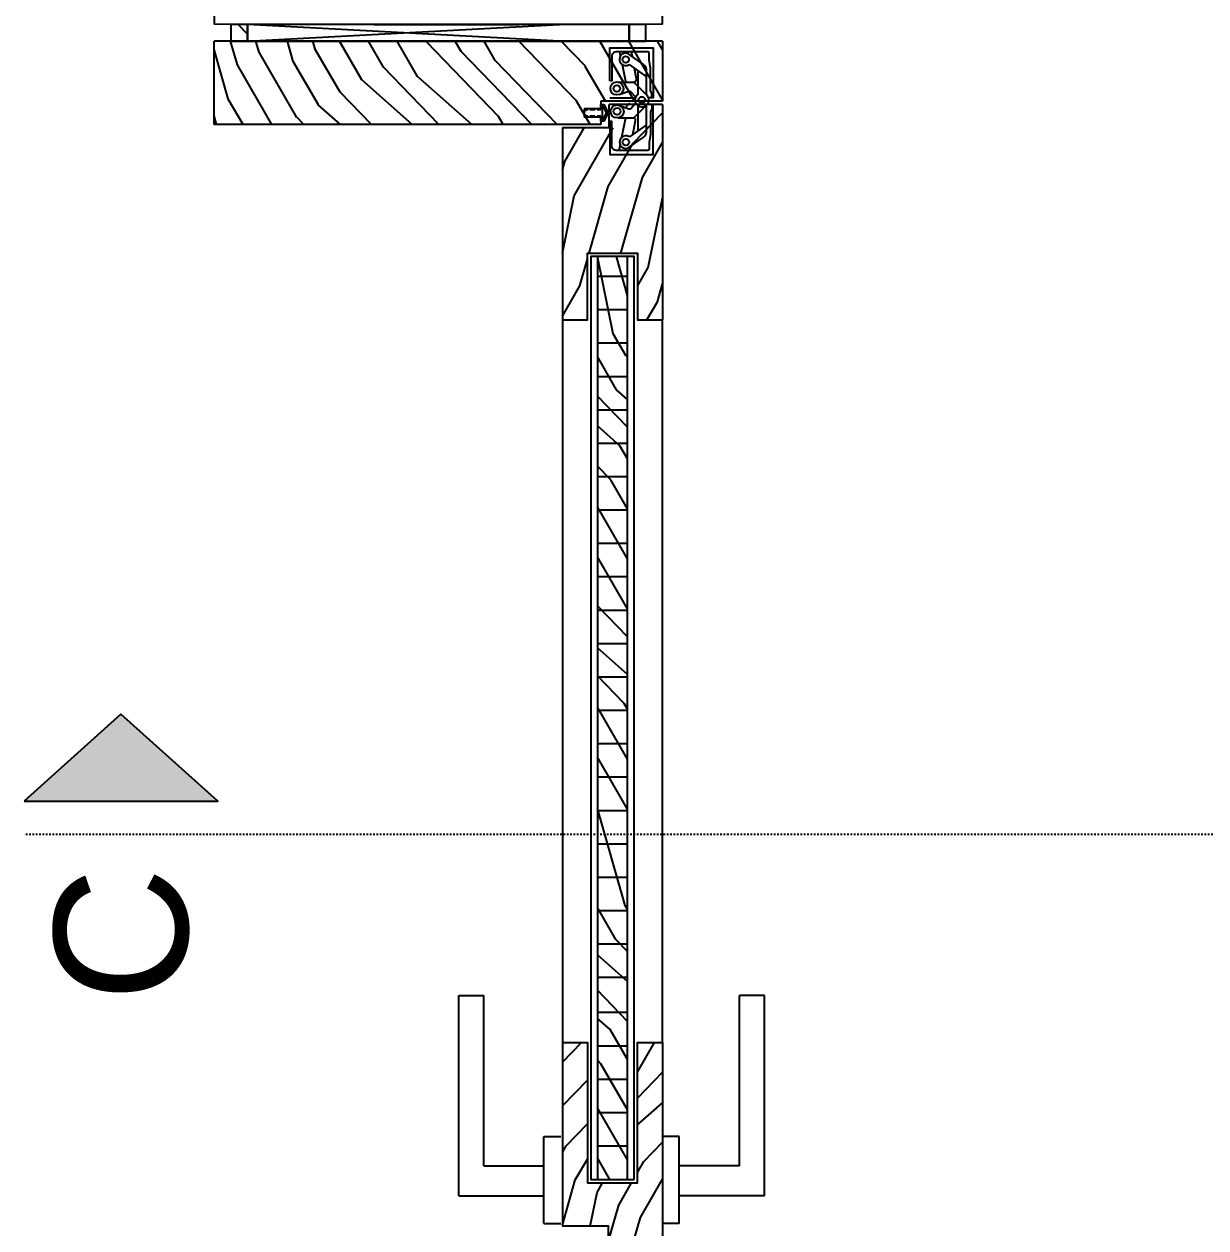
# Model space of a CAD drawing. Header units: millimetres. Extents: x 1322 to 4174, y 1889 to 3847.
# Drawn here: x 1331.3 to 1402.1, y 2715.8 to 2787.9 of the extents above; entities that cross this region are included whole.
import ezdxf
from ezdxf.enums import TextEntityAlignment as Align

# ---------------------------------------------------------------- set-up
doc = ezdxf.new("R2010")
doc.units = ezdxf.units.MM
doc.linetypes.add('DASHDOT', pattern=[1, 0.5, -0.25, 0, -0.25])
for name, color, linetype in [('axis', 5, 'DASHDOT'), ('dim_int', 183, 'Continuous'), ('elev3', 8, 'Continuous'), ('frame', 43, 'Continuous'), ('hatch', 137, 'Continuous'), ('mat_mortar', 145, 'Continuous'), ('mat_timber', 44, 'Continuous'), ('symbol_ref', 22, 'Continuous')]:
    doc.layers.add(name, color=color, linetype=linetype)
doc.styles.add('text1', font='arial.ttf')

# ---------------------------------------------------------------- blocks, each defined once
blk = doc.blocks.new('EFEWFEWF')
at = {"layer": 'mat_mortar'}
for points in [[(148520.402, -67809.713), (148520.202, -67809.713), (148520.202, -67810.013)], [(148520.402, -67809.713), (148520.664, -67810.213), (148520.402, -67810.713)], [(148519.408, -67810.015), (148519.457, -67809.965)], [(148519.408, -67810.415), (148519.457, -67810.465)], [(148519.427, -67810.015), (148519.418, -67810.015)], [(148519.552, -67810.015), (148519.6, -67809.965)], [(148519.851, -67810.015), (148519.552, -67810.015)], [(148519.552, -67810.415), (148519.6, -67810.465)], [(148519.552, -67810.415), (148519.851, -67810.415)], [(148519.851, -67810.015), (148519.899, -67809.965)], [(148519.851, -67810.415), (148519.899, -67810.465)], [(148519.995, -67810.015), (148520.043, -67809.965)], [(148520.202, -67810.015), (148519.995, -67810.015)], [(148519.995, -67810.415), (148520.043, -67810.465)], [(148519.995, -67810.415), (148520.202, -67810.415)], [(148520.202, -67810.415), (148520.202, -67810.713), (148520.402, -67810.713)], [(148520.341, -67809.813), (148520.302, -67809.813), (148520.302, -67810.463)], [(148520.341, -67809.813), (148520.551, -67810.213), (148520.341, -67810.613)], [(148520.302, -67810.463), (148520.302, -67810.613), (148520.341, -67810.613)]]:
    blk.add_lwpolyline(points, dxfattribs=at)
blk.add_arc((148519.423, -67810.215), 0.2, 91.28527, 268.71473, dxfattribs=at)
at = {"layer": 'mat_timber'}
for points in [[(148520.202, -67809.965), (148519.202, -67809.965)], [(148519.202, -67810.465), (148519.202, -67809.965)], [(148520.202, -67810.465), (148519.202, -67810.465)]]:
    blk.add_lwpolyline(points, dxfattribs=at)
blk = doc.blocks.new('gizli mentese')
at = {"layer": 'elev3'}
for points in [[(-86274.658, -21121.969), (-86276.64, -21121.969), (-86276.64, -21124.569), (-86273.64, -21124.569), (-86273.64, -21124.489), (-86273.921, -21124.489), (-86274.061, -21124.409), (-86275.417, -21124.409), (-86275.921, -21124.329), (-86276.321, -21124.329, -0.350131), (-86276.4, -21124.24), (-86276.4, -21122.346, -0.301263), (-86276.202, -21122.099), (-86274.658, -21122.099), (-86274.658, -21121.969)], [(-86272.222, -21121.969), (-86270.24, -21121.969), (-86270.24, -21124.569), (-86273.24, -21124.569), (-86273.24, -21124.489), (-86272.959, -21124.489), (-86272.819, -21124.409), (-86271.463, -21124.409), (-86270.959, -21124.329), (-86270.559, -21124.329, 0.350131), (-86270.48, -21124.24), (-86270.48, -21122.346, 0.301263), (-86270.678, -21122.099), (-86272.222, -21122.099), (-86272.222, -21121.969)], [(-86274.438, -21122.471), (-86274.438, -21123.363, 0.197563), (-86274.409, -21123.433), (-86273.673, -21124.177)], [(-86273.693, -21122.574), (-86273.894, -21123.115, 0.302831), (-86273.868, -21123.223), (-86273.551, -21123.518)], [(-86273.039, -21122.534), (-86272.831, -21123.101, -0.301475), (-86272.856, -21123.209), (-86273.184, -21123.515)], [(-86272.288, -21122.462), (-86272.288, -21123.351, -0.197508), (-86272.317, -21123.421), (-86273.049, -21124.168)], [(-86272.288, -21122.931, -0.039554), (-86272.266, -21122.928), (-86271.254, -21122.723)], [(-86276.16, -21123.193), (-86275.608, -21123.968, 0.242388), (-86275.201, -21124.177), (-86273.672, -21124.177)], [(-86275.443, -21123.346), (-86274.6, -21123.509, 0.279165), (-86274.405, -21123.437, 0.279165)], [(-86273.057, -21124.177), (-86271.634, -21124.177, 0.242426), (-86271.227, -21123.968), (-86270.679, -21123.199)], [(-86271.457, -21123.438), (-86272.072, -21123.557, -0.336223), (-86272.289, -21123.45), (-86272.304, -21123.404)]]:
    blk.add_lwpolyline(points, format="xyb", dxfattribs=at)
for points in [[(-86273.64, -21123.443), (-86273.64, -21121.969)], [(-86273.24, -21121.969), (-86273.24, -21123.493)], [(-86276.04, -21122.589), (-86276.4, -21122.516)], [(-86274.438, -21122.914), (-86275.613, -21122.676)], [(-86270.716, -21122.614), (-86270.48, -21122.566)], [(-86276.4, -21123.161), (-86276.149, -21123.209)], [(-86274.862, -21124.177), (-86275.58, -21123.15)], [(-86275.217, -21123.669), (-86273.718, -21123.669)], [(-86273.011, -21123.669), (-86271.618, -21123.669)], [(-86271.244, -21123.135), (-86271.973, -21124.177)], [(-86270.48, -21123.25), (-86270.753, -21123.302)], [(-86273.64, -21124.569), (-86273.64, -21124.215)], [(-86273.24, -21124.489), (-86273.24, -21124.293)]]:
    blk.add_lwpolyline(points, dxfattribs=at)
for centre, radius in [((-86274.049, -21122.408), 0.394), ((-86274.049, -21122.406), 0.206), ((-86272.673, -21122.394), 0.391), ((-86272.679, -21122.396), 0.196), ((-86275.894, -21122.935), 0.196), ((-86270.94, -21122.923), 0.196), ((-86273.365, -21123.893), 0.196)]:
    blk.add_circle(centre, radius, dxfattribs=at)
for centre, radius, start, end in [((-86275.888, -21122.934), 0.377, 324.8427, 223.6315), ((-86270.934, -21122.922), 0.377, 312.5799, 214.42732), ((-86273.365, -21123.893), 0.419, 32.33968, 318.8667)]:
    blk.add_arc(centre, radius, start, end, dxfattribs=at)
blk = doc.blocks.new('*U13')
blk.add_hatch(color=256).paths.add_polyline_path([(40, 29), (40, -29), (66, 0)])
at = {"linetype": 'DASHDOT'}
blk.add_lwpolyline([(30, -519), (30, 29)], dxfattribs=at)
blk.add_lwpolyline([(40, 29), (40, -29), (66, 0), (40, 29)])
at = {"linetype": 'Continuous', "style": 'text1'}
blk.add_attdef('A', text='', height=40, dxfattribs=at).set_placement((0, 0), align=Align.MIDDLE)

msp = doc.modelspace()

# ---------------------------------------------------------------- hatches: boundary and pattern name
at = {"layer": 'hatch'}
h = msp.add_hatch(dxfattribs=at)
h.set_pattern_fill('HARDWOOD', color=256, scale=15, angle=480, style=0, pattern_type=2)
h.set_pattern_definition([(120, (-23436.973, 94066.265), (-27.990381, 18.480762), [7.5, -6, 3, -7.5, 1.5, -4.5]), (120, (-23439.022, 94066.814), (-27.990381, 18.480762), [4.5, -7.5, 4.5, -6, 1.5, -6]), (120, (-23439.57, 94064.765), (-27.990381, 18.480762), [4.5, -7.5, 6, -4.5, 3, -4.5]), (120, (-23441.62, 94065.314), (-27.990381, 18.480762), [4.5, -4.5, 6, -4.5, 6, -4.5]), (120, (-23443.669, 94065.863), (-27.990381, 18.480762), [4.5, -4.5, 3, -4.5, 6, -7.5]), (120, (-23444.218, 94063.814), (-27.990381, 18.480762), [6, -6, 1.5, -6, 3, -7.5]), (120, (-23444.767, 94061.765), (-27.990381, 18.480762), [7.5, -4.5, 3, -7.5, 3, -4.5]), (120, (-23446.816, 94062.314), (-27.990381, 18.480762), [7.5, -4.5, 3, -6, 4.5, -4.5]), (120, (-23448.115, 94061.564), (-27.990381, 18.480762), [6, -6, 4.5, -4.5, 3, -6]), (120, (-23449.414, 94060.814), (-27.990381, 18.480762), [7.5, -4.5, 3, -6, 3, -6]), (134.0362435, (-23434.723, 94062.3674), (15, -25.9807621), [6.18465, -55.6619344]), (134.0362435, (-23441.272, 94070.711), (15, -25.9807621), [6.18465, -55.6619344]), (134.0362435, (-23441.821, 94068.6616), (15, -25.9807621), [6.18465, -55.6619344]), (134.0362435, (-23443.87, 94069.211), (15, -25.9807621), [6.18465, -55.6619344]), (134.0362435, (-23439.37, 94061.4164), (15, -25.9807621), [6.18465, -55.6619344]), (134.0362435, (-23440.468, 94057.318), (15, -25.9807621), [6.18465, -55.6619344]), (134.0362435, (-23437.321, 94060.8674), (15, -25.9807621), [6.18465, -6.18465, 6.18465, -43.2926344]), (134.0362435, (-23439.919, 94059.3674), (15, -25.9807621), [6.18465, -6.18465, 6.18465, -43.2926344]), (134.0362435, (-23442.517, 94057.8674), (15, -25.9807621), [6.18465, -6.18465, 6.18465, -43.2926344]), (134.0362435, (-23445.115, 94056.3674), (15, -25.9807621), [6.18465, -6.18465, 6.18465, -43.2926344]), (105.9637565, (-23447.272, 94081.103), (-15, 25.9807621), [6.18465, -55.6619344]), (105.9637565, (-23448.571, 94080.353), (-15, 25.9807621), [6.18465, -55.6619344]), (105.9637565, (-23449.12, 94078.304), (-15, 25.9807621), [6.18465, -55.6619344]), (105.9637565, (-23449.669, 94076.255), (-15, 25.9807621), [6.18465, -55.6619344]), (105.9637565, (-23452.267, 94074.755), (-15, 25.9807621), [6.18465, -55.6619344]), (105.9637565, (-23454.316, 94075.304), (-15, 25.9807621), [6.18465, -55.6619344]), (105.9637565, (-23456.914, 94073.804), (-15, 25.9807621), [6.18465, -55.6619344]), (105.9637565, (-23458.213, 94073.054), (-15, 25.9807621), [6.18465, -55.6619344]), (101.565051, (-23450.968, 94075.505), (-17.00961897, 59.46152422), [4.74345, -90.12488]), (101.565051, (-23456.365, 94075.853), (-17.00961897, 59.46152422), [4.74345, -90.12488]), (138.434949, (-23436.0217, 94061.6174), (42.99038105, -44.46152423), [4.74345, -90.12488]), (138.434949, (-23444.566, 94058.4164), (42.99038105, -44.46152423), [4.74345, -90.12488]), (138.434949, (-23450.566, 94068.8087), (42.99038105, -44.46152423), [4.74345, -90.12488]), (138.434949, (-23453.164, 94067.3087), (42.99038105, -44.46152423), [4.74345, -90.12488]), (138.434949, (-23447.218, 94069.0097), (42.99038105, -44.46152423), [4.74345, -14.2302, 4.74345, -71.1512298])])
h.paths.add_polyline_path([(1344.71, 2786.905), (1344.71, 2787.905), (1343.71, 2787.905), (1343.71, 2786.905)])
h = msp.add_hatch(dxfattribs=at)
h.set_pattern_fill('HARDWOOD', color=256, scale=15, angle=480, style=0, pattern_type=2)
h.set_pattern_definition([(120, (-23412.502, 94066.265), (-27.990381, 18.480762), [7.5, -6, 3, -7.5, 1.5, -4.5]), (120, (-23414.551, 94066.814), (-27.990381, 18.480762), [4.5, -7.5, 4.5, -6, 1.5, -6]), (120, (-23415.1, 94064.765), (-27.990381, 18.480762), [4.5, -7.5, 6, -4.5, 3, -4.5]), (120, (-23417.149, 94065.314), (-27.990381, 18.480762), [4.5, -4.5, 6, -4.5, 6, -4.5]), (120, (-23419.198, 94065.863), (-27.990381, 18.480762), [4.5, -4.5, 3, -4.5, 6, -7.5]), (120, (-23419.747, 94063.814), (-27.990381, 18.480762), [6, -6, 1.5, -6, 3, -7.5]), (120, (-23420.296, 94061.765), (-27.990381, 18.480762), [7.5, -4.5, 3, -7.5, 3, -4.5]), (120, (-23422.345, 94062.314), (-27.990381, 18.480762), [7.5, -4.5, 3, -6, 4.5, -4.5]), (120, (-23423.644, 94061.564), (-27.990381, 18.480762), [6, -6, 4.5, -4.5, 3, -6]), (120, (-23424.943, 94060.814), (-27.990381, 18.480762), [7.5, -4.5, 3, -6, 3, -6]), (134.0362435, (-23410.252, 94062.3674), (15, -25.9807621), [6.18465, -55.6619344]), (134.0362435, (-23416.801, 94070.711), (15, -25.9807621), [6.18465, -55.6619344]), (134.0362435, (-23417.35, 94068.6616), (15, -25.9807621), [6.18465, -55.6619344]), (134.0362435, (-23419.399, 94069.211), (15, -25.9807621), [6.18465, -55.6619344]), (134.0362435, (-23414.899, 94061.4164), (15, -25.9807621), [6.18465, -55.6619344]), (134.0362435, (-23415.997, 94057.318), (15, -25.9807621), [6.18465, -55.6619344]), (134.0362435, (-23412.85, 94060.8674), (15, -25.9807621), [6.18465, -6.18465, 6.18465, -43.2926344]), (134.0362435, (-23415.448, 94059.3674), (15, -25.9807621), [6.18465, -6.18465, 6.18465, -43.2926344]), (134.0362435, (-23418.046, 94057.8674), (15, -25.9807621), [6.18465, -6.18465, 6.18465, -43.2926344]), (134.0362435, (-23420.644, 94056.3674), (15, -25.9807621), [6.18465, -6.18465, 6.18465, -43.2926344]), (105.9637565, (-23422.801, 94081.103), (-15, 25.9807621), [6.18465, -55.6619344]), (105.9637565, (-23424.1, 94080.353), (-15, 25.9807621), [6.18465, -55.6619344]), (105.9637565, (-23424.649, 94078.304), (-15, 25.9807621), [6.18465, -55.6619344]), (105.9637565, (-23425.198, 94076.255), (-15, 25.9807621), [6.18465, -55.6619344]), (105.9637565, (-23427.796, 94074.755), (-15, 25.9807621), [6.18465, -55.6619344]), (105.9637565, (-23429.845, 94075.304), (-15, 25.9807621), [6.18465, -55.6619344]), (105.9637565, (-23432.443, 94073.804), (-15, 25.9807621), [6.18465, -55.6619344]), (105.9637565, (-23433.7424, 94073.054), (-15, 25.9807621), [6.18465, -55.6619344]), (101.565051, (-23426.497, 94075.505), (-17.00961897, 59.46152422), [4.74345, -90.12488]), (101.565051, (-23431.8943, 94075.853), (-17.00961897, 59.46152422), [4.74345, -90.12488]), (138.434949, (-23411.551, 94061.6174), (42.99038105, -44.46152423), [4.74345, -90.12488]), (138.434949, (-23420.0953, 94058.4164), (42.99038105, -44.46152423), [4.74345, -90.12488]), (138.434949, (-23426.0953, 94068.8087), (42.99038105, -44.46152423), [4.74345, -90.12488]), (138.434949, (-23428.6933, 94067.3087), (42.99038105, -44.46152423), [4.74345, -90.12488]), (138.434949, (-23422.747, 94069.0097), (42.99038105, -44.46152423), [4.74345, -14.2302, 4.74345, -71.1512298])])
h.paths.add_polyline_path([(1368.567, 2786.905), (1368.567, 2787.905), (1367.567, 2787.905), (1367.567, 2786.905)])
h = msp.add_hatch(dxfattribs=at)
h.set_pattern_fill('HARDWOOD', color=256, scale=15, angle=120, style=0, pattern_type=2)
h.set_pattern_definition([(120, (10211.098, 7953.337), (-27.99038, 18.480762), [7.5, -6, 3, -7.5, 1.5, -4.5]), (120, (10209.05, 7953.886), (-27.99038, 18.480762), [4.5, -7.5, 4.5, -6, 1.5, -6]), (120, (10208.5, 7951.837), (-27.99038, 18.480762), [4.5, -7.5, 6, -4.5, 3, -4.5]), (120, (10206.451, 7952.386), (-27.99038, 18.480762), [4.5, -4.5, 6, -4.5, 6, -4.5]), (120, (10204.402, 7952.935), (-27.99038, 18.480762), [4.5, -4.5, 3, -4.5, 6, -7.5]), (120, (10203.853, 7950.886), (-27.99038, 18.480762), [6, -6, 1.5, -6, 3, -7.5]), (120, (10203.304, 7948.837), (-27.99038, 18.480762), [7.5, -4.5, 3, -7.5, 3, -4.5]), (120, (10201.255, 7949.386), (-27.99038, 18.480762), [7.5, -4.5, 3, -6, 4.5, -4.5]), (120, (10199.956, 7948.636), (-27.99038, 18.480762), [6, -6, 4.5, -4.5, 3, -6]), (120, (10198.657, 7947.886), (-27.99038, 18.480762), [7.5, -4.5, 3, -6, 3, -6]), (134.03624, (10213.3484, 7949.44), (15, -25.980762), [6.18465, -55.661934]), (134.03624, (10206.7994, 7957.783), (15, -25.980762), [6.18465, -55.661934]), (134.03624, (10206.25, 7955.734), (15, -25.980762), [6.18465, -55.661934]), (134.03624, (10204.201, 7956.283), (15, -25.980762), [6.18465, -55.661934]), (134.03624, (10208.701, 7948.489), (15, -25.980762), [6.18465, -55.661934]), (134.03624, (10207.603, 7944.391), (15, -25.980762), [6.18465, -55.661934]), (134.03624, (10210.75, 7947.94), (15, -25.980762), [6.18465, -6.18465, 6.18465, -43.292634]), (134.03624, (10208.152, 7946.44), (15, -25.980762), [6.18465, -6.18465, 6.18465, -43.292634]), (134.03624, (10205.554, 7944.94), (15, -25.980762), [6.18465, -6.18465, 6.18465, -43.292634]), (134.03624, (10202.956, 7943.44), (15, -25.980762), [6.18465, -6.18465, 6.18465, -43.292634]), (105.96376, (10200.7994, 7968.1754), (-15, 25.980762), [6.18465, -55.661934]), (105.96376, (10199.5, 7967.4254), (-15, 25.980762), [6.18465, -55.661934]), (105.96376, (10198.951, 7965.376), (-15, 25.980762), [6.18465, -55.661934]), (105.96376, (10198.402, 7963.327), (-15, 25.980762), [6.18465, -55.661934]), (105.96376, (10195.804, 7961.827), (-15, 25.980762), [6.18465, -55.661934]), (105.96376, (10193.755, 7962.376), (-15, 25.980762), [6.18465, -55.661934]), (105.96376, (10191.157, 7960.876), (-15, 25.980762), [6.18465, -55.661934]), (105.96376, (10189.858, 7960.126), (-15, 25.980762), [6.18465, -55.661934]), (101.56505, (10197.1032, 7962.5773), (-17.009619, 59.4615242), [4.74345, -90.12488]), (101.56505, (10191.706, 7962.9254), (-17.009619, 59.4615242), [4.74345, -90.12488]), (138.43495, (10212.0494, 7948.69), (42.990381, -44.4615242), [4.74345, -90.12488]), (138.43495, (10203.505, 7945.489), (42.990381, -44.4615242), [4.74345, -90.12488]), (138.43495, (10197.505, 7955.881), (42.990381, -44.4615242), [4.74345, -90.12488]), (138.43495, (10194.907, 7954.381), (42.990381, -44.4615242), [4.74345, -90.12488]), (138.43495, (10200.8532, 7956.082), (42.990381, -44.4615242), [4.74345, -14.2302, 4.74345, -71.15123])])
h.paths.add_polyline_path([(1342.71, 2786.905), (1342.71, 2781.905), (1365.867, 2781.905), (1365.867, 2783.305), (1369.567, 2783.305), (1369.567, 2786.905)])
h = msp.add_hatch(dxfattribs=at)
h.set_pattern_fill('HARDWOOD', color=256, scale=15, angle=120, style=0, pattern_type=2)
h.set_pattern_definition([(60, (-14966.279, 3904.33), (27.990381, 18.480762), [7.5, -6, 3, -7.5, 1.5, -4.5]), (60, (-14964.23, 3904.88), (27.990381, 18.480762), [4.5, -7.5, 4.5, -6, 1.5, -6]), (60, (-14963.68, 3902.83), (27.990381, 18.480762), [4.5, -7.5, 6, -4.5, 3, -4.5]), (60, (-14961.632, 3903.38), (27.990381, 18.480762), [4.5, -4.5, 6, -4.5, 6, -4.5]), (60, (-14959.583, 3903.929), (27.990381, 18.480762), [4.5, -4.5, 3, -4.5, 6, -7.5]), (60, (-14959.034, 3901.88), (27.990381, 18.480762), [6, -6, 1.5, -6, 3, -7.5]), (60, (-14958.485, 3899.83), (27.990381, 18.480762), [7.5, -4.5, 3, -7.5, 3, -4.5]), (60, (-14956.436, 3900.38), (27.990381, 18.480762), [7.5, -4.5, 3, -6, 4.5, -4.5]), (60, (-14955.137, 3899.63), (27.990381, 18.480762), [6, -6, 4.5, -4.5, 3, -6]), (60, (-14953.837, 3898.88), (27.990381, 18.480762), [7.5, -4.5, 3, -6, 3, -6]), (45.963757, (-14968.529, 3900.4335), (-15, -25.980762), [6.18465, -55.661934]), (45.963757, (-14961.98, 3908.777), (-15, -25.980762), [6.18465, -55.661934]), (45.963757, (-14961.431, 3906.728), (-15, -25.980762), [6.18465, -55.661934]), (45.963757, (-14959.382, 3907.277), (-15, -25.980762), [6.18465, -55.661934]), (45.963757, (-14963.882, 3899.4826), (-15, -25.980762), [6.18465, -55.661934]), (45.963757, (-14962.7836, 3895.3845), (-15, -25.980762), [6.18465, -55.661934]), (45.963757, (-14965.931, 3898.9335), (-15, -25.980762), [6.18465, -6.18465, 6.18465, -43.292634]), (45.963757, (-14963.333, 3897.4335), (-15, -25.980762), [6.18465, -6.18465, 6.18465, -43.292634]), (45.963757, (-14960.7346, 3895.9335), (-15, -25.980762), [6.18465, -6.18465, 6.18465, -43.292634]), (45.963757, (-14958.1365, 3894.4335), (-15, -25.980762), [6.18465, -6.18465, 6.18465, -43.292634]), (74.036243, (-14955.98, 3919.169), (15, 25.980762), [6.18465, -55.661934]), (74.036243, (-14954.681, 3918.419), (15, 25.980762), [6.18465, -55.661934]), (74.036243, (-14954.132, 3916.37), (15, 25.980762), [6.18465, -55.661934]), (74.036243, (-14953.583, 3914.321), (15, 25.980762), [6.18465, -55.661934]), (74.036243, (-14950.9846, 3912.821), (15, 25.980762), [6.18465, -55.661934]), (74.036243, (-14948.9356, 3913.37), (15, 25.980762), [6.18465, -55.661934]), (74.036243, (-14946.3375, 3911.87), (15, 25.980762), [6.18465, -55.661934]), (74.036243, (-14945.0384, 3911.12), (15, 25.980762), [6.18465, -55.661934]), (78.43495, (-14952.2836, 3913.571), (17.009619, 59.4615242), [4.74345, -90.12488]), (78.43495, (-14946.8865, 3913.919), (17.009619, 59.4615242), [4.74345, -90.12488]), (41.56505, (-14967.23, 3899.6835), (-42.990381, -44.4615242), [4.74345, -90.12488]), (41.56505, (-14958.6856, 3896.4826), (-42.990381, -44.4615242), [4.74345, -90.12488]), (41.56505, (-14952.6856, 3906.875), (-42.990381, -44.4615242), [4.74345, -90.12488]), (41.56505, (-14950.0875, 3905.375), (-42.990381, -44.4615242), [4.74345, -90.12488]), (41.56505, (-14956.0336, 3907.076), (-42.990381, -44.4615242), [4.74345, -14.2302, 4.74345, -71.15123])])
h.paths.add_polyline_path([(1367.367, 2781.705), (1367.367, 2783.205), (1369.567, 2783.205), (1369.567, 2770.205), (1368.067, 2770.205), (1368.067, 2774.205), (1365.067, 2774.205), (1365.067, 2770.205), (1363.567, 2770.205), (1363.567, 2781.705)])
h = msp.add_hatch(dxfattribs=at)
h.set_pattern_fill('HARDWOOD', color=256, scale=15, angle=120, style=0, pattern_type=2)
h.set_pattern_definition([(120, (2576.922, 2757.984), (-27.99038, 18.48076), [7.5, -6, 3, -7.5, 1.5, -4.5]), (120, (2574.873, 2758.533), (-27.99038, 18.48076), [4.5, -7.5, 4.5, -6, 1.5, -6]), (120, (2574.324, 2756.484), (-27.99038, 18.48076), [4.5, -7.5, 6, -4.5, 3, -4.5]), (120, (2572.275, 2757.033), (-27.99038, 18.48076), [4.5, -4.5, 6, -4.5, 6, -4.5]), (120, (2570.226, 2757.582), (-27.99038, 18.48076), [4.5, -4.5, 3, -4.5, 6, -7.5]), (120, (2569.677, 2755.533), (-27.99038, 18.48076), [6, -6, 1.5, -6, 3, -7.5]), (120, (2569.128, 2753.484), (-27.99038, 18.48076), [7.5, -4.5, 3, -7.5, 3, -4.5]), (120, (2567.079, 2754.033), (-27.99038, 18.48076), [7.5, -4.5, 3, -6, 4.5, -4.5]), (120, (2565.78, 2753.283), (-27.99038, 18.48076), [6, -6, 4.5, -4.5, 3, -6]), (120, (2564.481, 2752.533), (-27.99038, 18.48076), [7.5, -4.5, 3, -6, 3, -6]), (134.03624, (2579.172, 2754.087), (15, -25.98076), [6.18465, -55.66193]), (134.03624, (2572.623, 2762.43), (15, -25.98076), [6.18465, -55.66193]), (134.03624, (2572.074, 2760.381), (15, -25.98076), [6.18465, -55.66193]), (134.03624, (2570.025, 2760.93), (15, -25.98076), [6.18465, -55.66193]), (134.03624, (2574.525, 2753.136), (15, -25.98076), [6.18465, -55.66193]), (134.03624, (2573.427, 2749.038), (15, -25.98076), [6.18465, -55.66193]), (134.03624, (2576.574, 2752.587), (15, -25.98076), [6.18465, -6.18465, 6.18465, -43.29263]), (134.03624, (2573.976, 2751.087), (15, -25.98076), [6.18465, -6.18465, 6.18465, -43.29263]), (134.03624, (2571.378, 2749.587), (15, -25.98076), [6.18465, -6.18465, 6.18465, -43.29263]), (134.03624, (2568.78, 2748.087), (15, -25.98076), [6.18465, -6.18465, 6.18465, -43.29263]), (105.96376, (2566.623, 2772.8225), (-15, 25.98076), [6.18465, -55.66193]), (105.96376, (2565.324, 2772.0725), (-15, 25.98076), [6.18465, -55.66193]), (105.96376, (2564.775, 2770.0234), (-15, 25.98076), [6.18465, -55.66193]), (105.96376, (2564.226, 2767.9744), (-15, 25.98076), [6.18465, -55.66193]), (105.96376, (2561.628, 2766.4744), (-15, 25.98076), [6.18465, -55.66193]), (105.96376, (2559.579, 2767.0234), (-15, 25.98076), [6.18465, -55.66193]), (105.96376, (2556.981, 2765.5234), (-15, 25.98076), [6.18465, -55.66193]), (105.96376, (2555.682, 2764.7734), (-15, 25.98076), [6.18465, -55.66193]), (101.56505, (2562.927, 2767.2244), (-17.009619, 59.461524), [4.74345, -90.12488]), (101.56505, (2557.53, 2767.5725), (-17.009619, 59.461524), [4.74345, -90.12488]), (138.43495, (2577.873, 2753.337), (42.990381, -44.461524), [4.74345, -90.12488]), (138.43495, (2569.329, 2750.136), (42.990381, -44.461524), [4.74345, -90.12488]), (138.43495, (2563.329, 2760.528), (42.990381, -44.461524), [4.74345, -90.12488]), (138.43495, (2560.731, 2759.028), (42.990381, -44.461524), [4.74345, -90.12488]), (138.43495, (2566.677, 2760.729), (42.990381, -44.461524), [4.74345, -14.2302, 4.74345, -71.15123])])
h.paths.add_polyline_path([(1367.467, 2718.705), (1367.467, 2774.005), (1365.667, 2774.005), (1365.667, 2718.705)])
h = msp.add_hatch(dxfattribs=at)
h.set_pattern_fill('HARDWOOD', color=256, scale=15, angle=120, style=0, pattern_type=2)
h.set_pattern_definition([(60, (-14966.279, 3911.23), (27.990381, 18.480762), [7.5, -6, 3, -7.5, 1.5, -4.5]), (60, (-14964.23, 3911.78), (27.990381, 18.480762), [4.5, -7.5, 4.5, -6, 1.5, -6]), (60, (-14963.68, 3909.73), (27.990381, 18.480762), [4.5, -7.5, 6, -4.5, 3, -4.5]), (60, (-14961.632, 3910.28), (27.990381, 18.480762), [4.5, -4.5, 6, -4.5, 6, -4.5]), (60, (-14959.583, 3910.829), (27.990381, 18.480762), [4.5, -4.5, 3, -4.5, 6, -7.5]), (60, (-14959.034, 3908.78), (27.990381, 18.480762), [6, -6, 1.5, -6, 3, -7.5]), (60, (-14958.485, 3906.73), (27.990381, 18.480762), [7.5, -4.5, 3, -7.5, 3, -4.5]), (60, (-14956.436, 3907.28), (27.990381, 18.480762), [7.5, -4.5, 3, -6, 4.5, -4.5]), (60, (-14955.137, 3906.53), (27.990381, 18.480762), [6, -6, 4.5, -4.5, 3, -6]), (60, (-14953.837, 3905.78), (27.990381, 18.480762), [7.5, -4.5, 3, -6, 3, -6]), (45.963757, (-14968.529, 3907.3335), (-15, -25.980762), [6.18465, -55.661934]), (45.963757, (-14961.98, 3915.677), (-15, -25.980762), [6.18465, -55.661934]), (45.963757, (-14961.431, 3913.628), (-15, -25.980762), [6.18465, -55.661934]), (45.963757, (-14959.382, 3914.177), (-15, -25.980762), [6.18465, -55.661934]), (45.963757, (-14963.882, 3906.3826), (-15, -25.980762), [6.18465, -55.661934]), (45.963757, (-14962.7836, 3902.2845), (-15, -25.980762), [6.18465, -55.661934]), (45.963757, (-14965.931, 3905.8335), (-15, -25.980762), [6.18465, -6.18465, 6.18465, -43.292634]), (45.963757, (-14963.333, 3904.3335), (-15, -25.980762), [6.18465, -6.18465, 6.18465, -43.292634]), (45.963757, (-14960.7346, 3902.8335), (-15, -25.980762), [6.18465, -6.18465, 6.18465, -43.292634]), (45.963757, (-14958.1365, 3901.3335), (-15, -25.980762), [6.18465, -6.18465, 6.18465, -43.292634]), (74.036243, (-14955.98, 3926.069), (15, 25.980762), [6.18465, -55.661934]), (74.036243, (-14954.681, 3925.319), (15, 25.980762), [6.18465, -55.661934]), (74.036243, (-14954.132, 3923.27), (15, 25.980762), [6.18465, -55.661934]), (74.036243, (-14953.583, 3921.221), (15, 25.980762), [6.18465, -55.661934]), (74.036243, (-14950.9846, 3919.721), (15, 25.980762), [6.18465, -55.661934]), (74.036243, (-14948.9356, 3920.27), (15, 25.980762), [6.18465, -55.661934]), (74.036243, (-14946.3375, 3918.77), (15, 25.980762), [6.18465, -55.661934]), (74.036243, (-14945.0384, 3918.02), (15, 25.980762), [6.18465, -55.661934]), (78.43495, (-14952.2836, 3920.471), (17.009619, 59.4615242), [4.74345, -90.12488]), (78.43495, (-14946.8865, 3920.819), (17.009619, 59.4615242), [4.74345, -90.12488]), (41.56505, (-14967.23, 3906.5835), (-42.990381, -44.4615242), [4.74345, -90.12488]), (41.56505, (-14958.6856, 3903.3826), (-42.990381, -44.4615242), [4.74345, -90.12488]), (41.56505, (-14952.6856, 3913.775), (-42.990381, -44.4615242), [4.74345, -90.12488]), (41.56505, (-14950.0875, 3912.275), (-42.990381, -44.4615242), [4.74345, -90.12488]), (41.56505, (-14956.0336, 3913.976), (-42.990381, -44.4615242), [4.74345, -14.2302, 4.74345, -71.15123])])
h.paths.add_polyline_path([(1369.567, 2714.908), (1366.33, 2714.908), (1366.33, 2715.908), (1363.567, 2715.908), (1363.567, 2726.908), (1365.067, 2726.908), (1365.067, 2718.505), (1368.067, 2718.505), (1368.067, 2726.908), (1369.567, 2726.908)])

# ---------------------------------------------------------------- linework, layer by layer
at = {"layer": 'elev3'}
for p, q in [((1369.567, 2726.908), (1369.567, 2770.205)), ((1363.567, 2770.105), (1363.567, 2726.908)), ((1357.367, 2717.729), (1357.367, 2729.729)), ((1357.367, 2729.729), (1358.867, 2729.729)), ((1358.867, 2719.529), (1358.867, 2729.729)), ((1374.167, 2719.529), (1374.167, 2729.729)), ((1375.667, 2729.729), (1374.167, 2729.729)), ((1375.667, 2717.729), (1375.667, 2729.729)), ((1362.467, 2721.279), (1363.467, 2721.279)), ((1362.467, 2716.079), (1362.467, 2721.279)), ((1370.567, 2721.279), (1369.567, 2721.279)), ((1370.567, 2716.079), (1370.567, 2721.279)), ((1358.867, 2719.529), (1362.467, 2719.529)), ((1374.167, 2719.529), (1370.567, 2719.529)), ((1357.367, 2717.729), (1362.467, 2717.729)), ((1375.667, 2717.729), (1370.567, 2717.729)), ((1362.467, 2716.079), (1363.467, 2716.079)), ((1370.567, 2716.079), (1369.567, 2716.079))]:
    msp.add_line(p, q, dxfattribs=at)
for points in [[(1363.404, 2786.905), (1344.71, 2787.905)], [(1344.71, 2786.905), (1363.404, 2787.905)]]:
    msp.add_lwpolyline(points, dxfattribs=at)
at = {"layer": 'frame'}
for points in [[(1367.867, 2718.705), (1367.867, 2774.005), (1365.267, 2774.005), (1365.267, 2718.705)], [(1367.467, 2718.705), (1367.467, 2774.005), (1365.667, 2774.005), (1365.667, 2718.705)]]:
    msp.add_lwpolyline(points, close=True, dxfattribs=at)
for points in [[(1367.467, 2772.805), (1365.667, 2772.805)], [(1367.467, 2770.805), (1365.667, 2770.805)], [(1367.467, 2768.805), (1365.667, 2768.805)], [(1367.467, 2766.805), (1365.667, 2766.805)], [(1367.467, 2766.805), (1365.667, 2766.805)], [(1367.467, 2764.805), (1365.667, 2764.805)], [(1367.467, 2762.805), (1365.667, 2762.805)], [(1367.467, 2760.805), (1365.667, 2760.805)], [(1367.467, 2758.805), (1365.667, 2758.805)], [(1367.467, 2756.805), (1365.667, 2756.805)], [(1367.467, 2754.805), (1365.667, 2754.805)], [(1367.467, 2752.805), (1365.667, 2752.805)], [(1367.467, 2750.805), (1365.667, 2750.805)], [(1367.467, 2748.805), (1365.667, 2748.805)], [(1367.467, 2746.805), (1365.667, 2746.805)], [(1367.467, 2744.805), (1365.667, 2744.805)], [(1367.467, 2742.805), (1365.667, 2742.805)], [(1367.467, 2740.805), (1365.667, 2740.805)], [(1367.467, 2738.805), (1365.667, 2738.805)], [(1367.467, 2736.805), (1365.667, 2736.805)], [(1367.467, 2734.805), (1365.667, 2734.805)], [(1367.467, 2732.805), (1365.667, 2732.805)], [(1367.467, 2730.805), (1365.667, 2730.805)], [(1367.467, 2728.705), (1365.667, 2728.705)], [(1367.467, 2726.705), (1365.667, 2726.705)], [(1367.467, 2724.705), (1365.667, 2724.705)], [(1367.467, 2722.705), (1365.667, 2722.705)], [(1367.467, 2720.705), (1365.667, 2720.705)]]:
    msp.add_lwpolyline(points, dxfattribs=at)
at = {"layer": 'mat_mortar'}
msp.add_lwpolyline([(1344.473, 2948.415), (1344.386, 2919.444), (1342.71, 2787.951), (1352.274, 2787.905), (1360.972, 2787.905), (1369.567, 2787.951), (1371.04, 2948.415)], dxfattribs=at)
at = {"layer": 'mat_timber'}
for p, q in [((1342.71, 2781.905, 0.208), (1342.71, 2786.905, 0.208)), ((1369.567, 2786.905), (1342.71, 2786.905, 0.208)), ((1369.567, 2783.305), (1365.867, 2783.305)), ((1366.367, 2781.705), (1366.367, 2783.105)), ((1369.567, 2783.105), (1366.367, 2783.105)), ((1369.567, 2783.105), (1369.567, 2770.205)), ((1363.567, 2781.705), (1363.567, 2770.105)), ((1363.567, 2726.908), (1363.567, 2715.908)), ((1369.567, 2726.908), (1369.567, 2714.908))]:
    msp.add_line(p, q, dxfattribs=at)
for points in [[(1344.71, 2786.905), (1344.71, 2787.905), (1343.71, 2787.905), (1343.71, 2786.905)], [(1368.567, 2786.905), (1368.567, 2787.905), (1367.567, 2787.905), (1367.567, 2786.905)]]:
    msp.add_lwpolyline(points, close=True, dxfattribs=at)
for points in [[(1344.71, 2787.905), (1344.71, 2787.905), (1344.71, 2786.905), (1367.567, 2786.905), (1367.567, 2787.905), (1344.71, 2787.905)], [(1369.567, 2786.905), (1369.567, 2783.305)], [(1365.867, 2783.305), (1365.867, 2782.805)], [(1365.867, 2783.23), (1365.867, 2782.886)], [(1365.867, 2782.405), (1365.867, 2781.905)], [(1365.867, 2781.905), (1342.71, 2781.905)], [(1366.367, 2781.705), (1363.567, 2781.705)], [(1363.567, 2770.205), (1365.067, 2770.205), (1365.067, 2774.205), (1365.567, 2774.205), (1368.067, 2774.205), (1368.067, 2770.205), (1369.567, 2770.205)], [(1363.567, 2726.908), (1365.067, 2726.908), (1365.067, 2718.505), (1365.567, 2718.505), (1368.067, 2718.505), (1368.067, 2726.908), (1369.567, 2726.908)], [(1369.567, 2714.908), (1366.33, 2714.908), (1366.33, 2715.908), (1363.567, 2715.908)]]:
    msp.add_lwpolyline(points, dxfattribs=at)

# ---------------------------------------------------------------- block references
at = {"layer": 'axis', "xscale": -1, "rotation": 180}
msp.add_blockref('EFEWFEWF', (-147154.335, -65027.609), dxfattribs=at)
msp.add_blockref('EFEWFEWF', (-147154.335, -65027.609), dxfattribs=at)
at = {"layer": 'dim_int', "rotation": 90}
msp.add_blockref('gizli mentese', (-19755.562, 89056.745), dxfattribs=at)
at = {"layer": 'symbol_ref', "xscale": 0.2000000000000001, "yscale": 0.2000000000000001, "zscale": 0.2000000000000001, "rotation": 89.99979085219283}
msp.add_blockref('*U13', (1337.128, 2733.382), dxfattribs=at).add_auto_attribs({'A': 'C'})

doc.saveas('drawing.dxf')
